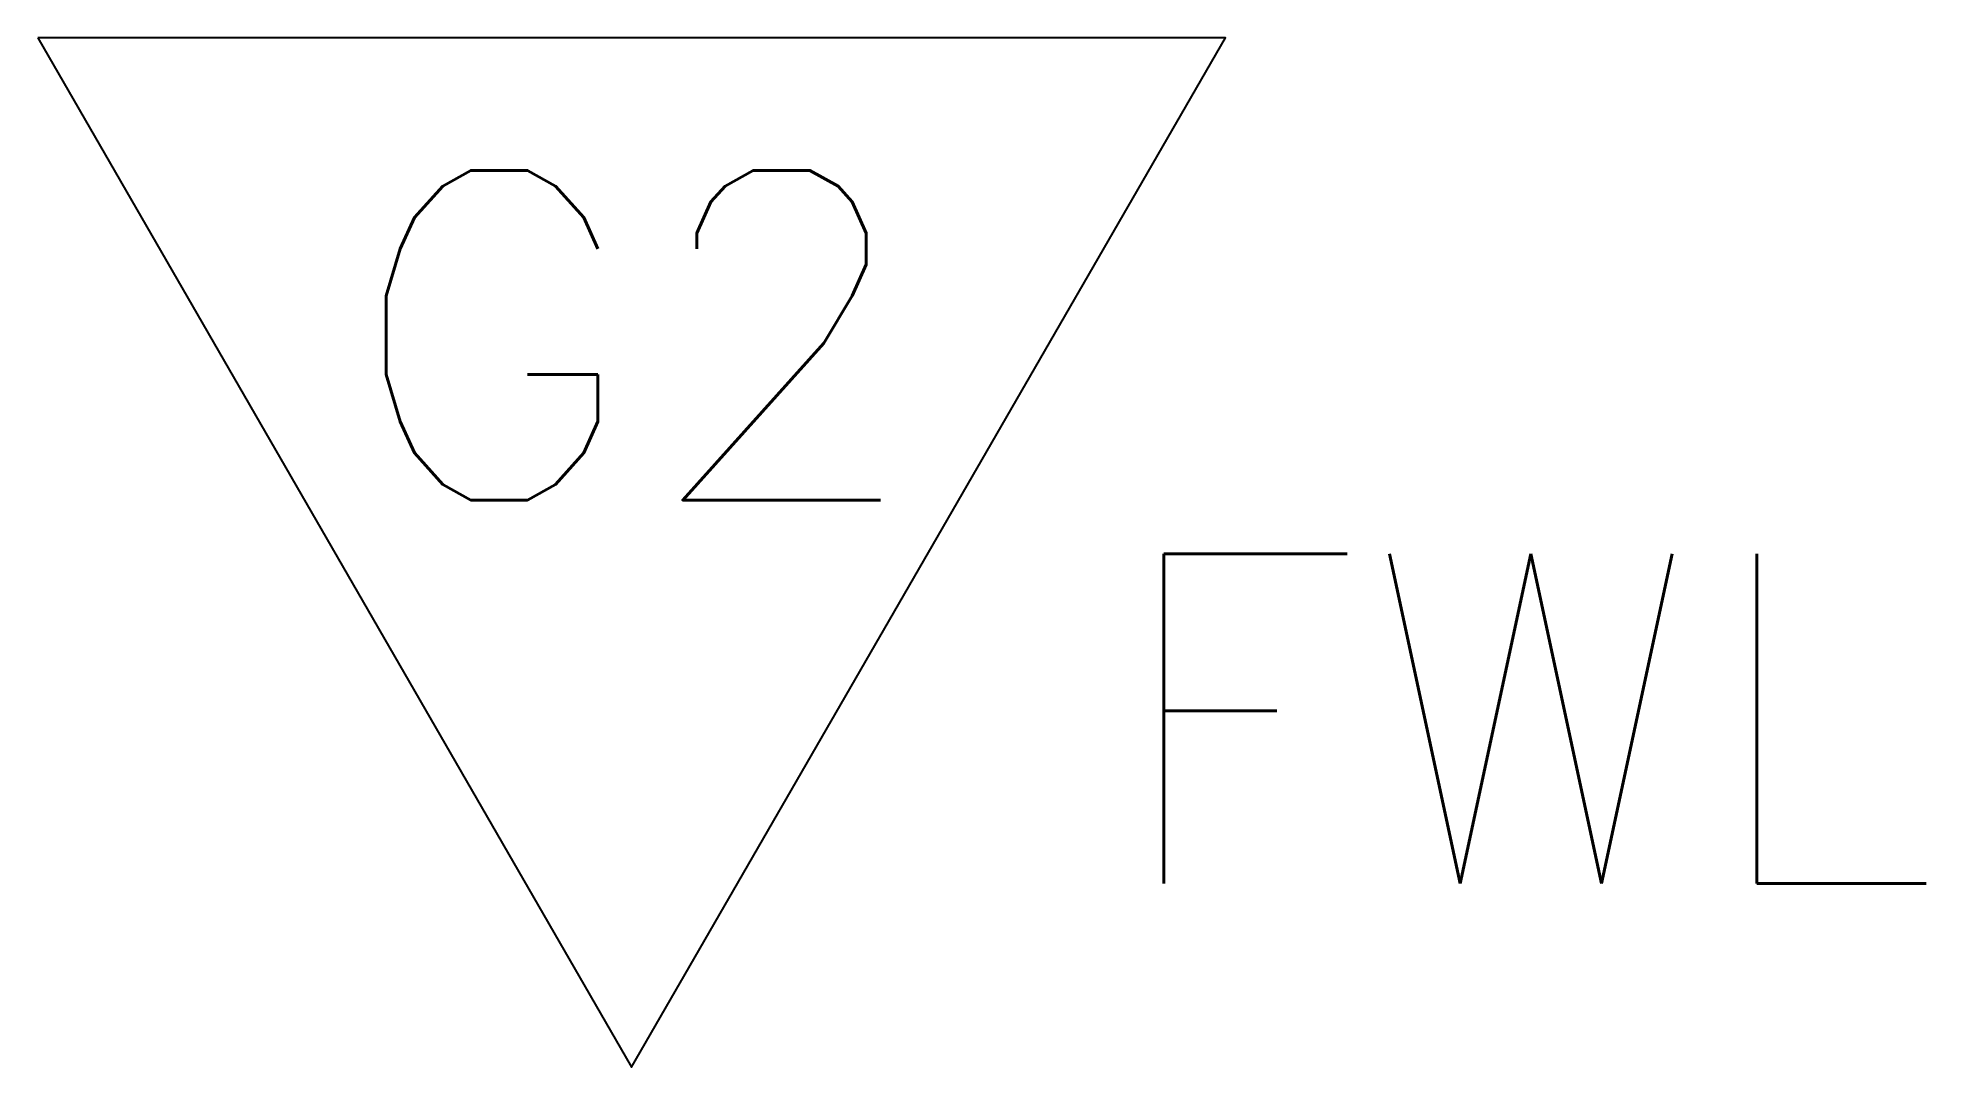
# Model space of a CAD drawing. Extents: x 9.972 to 10.316, y 6.429 to 6.616.
import ezdxf
from ezdxf.enums import TextEntityAlignment as Align

# ---------------------------------------------------------------- set-up
doc = ezdxf.new("R2010")
doc.units = 0
doc.header["$LTSCALE"] = 0.5
doc.layers.get('0').update_dxf_attribs({"linetype": 'CONTINUOUS'})
doc.styles.get("Standard").update_dxf_attribs({"font": 'ROMANS'})

msp = doc.modelspace()

# ---------------------------------------------------------------- linework, layer by layer
at = {"color": 0}
msp.add_lwpolyline([(9.9721, 6.6163), (10.08024, 6.42899), (10.18838, 6.6163)], close=True, dxfattribs=at)

# ---------------------------------------------------------------- texts
msp.add_text('G2', height=0.06, dxfattribs=at).set_placement((10.08055, 6.53218), align=Align.CENTER)
msp.add_text('FWL', height=0.06, dxfattribs=at).set_placement((10.16686, 6.46243))

doc.saveas('drawing.dxf')
